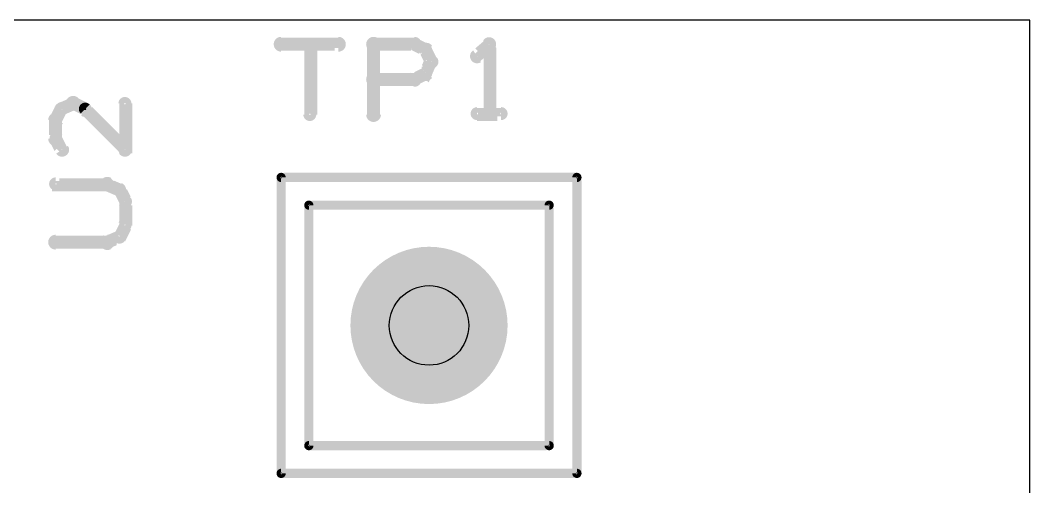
# Model space of a CAD drawing. Extents: x 7835 to 14160, y 8914 to 11568.
# Drawn here: x 11094 to 11640, y 11313 to 11565 of the extents above; entities that cross this region are included whole.
import ezdxf

# ---------------------------------------------------------------- set-up
doc = ezdxf.new("R2010")
doc.units = 0
doc.layers.get('0').update_dxf_attribs({"linetype": 'CONTINUOUS'})
for name, color, linetype in [('_BOARD', 254, 'CONTINUOUS'), ('_DRILL', 251, 'CONTINUOUS'), ('BOTTOM_SOLDER_MASK', 6, 'CONTINUOUS'), ('DOCUMENTATION1', 3, 'CONTINUOUS'), ('TOP_SILKSCREEN', 1, 'CONTINUOUS'), ('TOP_SOLDER_MASK', 2, 'CONTINUOUS')]:
    doc.layers.add(name, color=color, linetype=linetype)

# ---------------------------------------------------------------- blocks, each defined once
blk = doc.blocks.new('PS1_4')
at = {"const_width": 40}
blk.add_lwpolyline([(-20, 0, 1), (20, 0, 1)], format="xyb", close=True, dxfattribs=at)
blk = doc.blocks.new('_HOLE')
blk.add_circle((0, 0), 0.5)

msp = doc.modelspace()

# ---------------------------------------------------------------- linework, layer by layer
at = {"layer": '_BOARD', "color": 3}
msp.add_lwpolyline([(7835, 9315), (11640, 9315), (11640, 9315), (11640, 11565), (11640, 11565), (7835, 11565), (7835, 11565), (7835, 9315), (7835, 9315)], close=True, dxfattribs=at)
at = {"layer": 'DOCUMENTATION1', "color": 94}
msp.add_lwpolyline([(11235, 11321, 3, 3, 1), (11235, 11319, 0, 0, 0), (11235, 11320, 0, 0, 0), (11235, 11320, 5, 5, 0), (11395, 11320, 0, 0, 0), (11395, 11320, 3, 3, 0), (11395, 11319, 3, 3, 1), (11395, 11321, 0, 0, 0), (11394, 11320, 3, 3, 1), (11396, 11320, 0, 0, 0), (11395, 11320, 0, 0, 0), (11395, 11320, 5, 5, 0), (11395, 11480, 0, 0, 0), (11395, 11480, 3, 3, 0), (11396, 11480, 3, 3, 1), (11394, 11480, 0, 0, 0), (11395, 11479, 3, 3, 1), (11395, 11481, 0, 0, 0), (11395, 11480, 0, 0, 0), (11395, 11480, 5, 5, 0), (11235, 11480, 0, 0, 0), (11235, 11480, 3, 3, 0), (11235, 11481, 3, 3, 1), (11235, 11479, 0, 0, 0), (11236, 11480, 3, 3, 1), (11234, 11480, 0, 0, 0), (11235, 11480, 0, 0, 0), (11235, 11480, 5, 5, 0), (11235, 11320, 5, 5, 0), (11235, 11320, 0, 0, 0), (11235, 11320, 3, 3, 0), (11234, 11320, 3, 3, 1), (11236, 11320, 0, 0, 0)], format="xyseb", close=True, dxfattribs=at)
at = {"layer": 'TOP_SILKSCREEN', "color": 135}
for points in [[(11235, 11554, 4, 4, 1), (11235, 11550, 0, 0, 0), (11235, 11552, 0, 0, 0), (11235, 11552, 7, 7, 0), (11266, 11552, 7, 7, 0), (11266, 11552, 0, 0, 0), (11266, 11552, 4, 4, 0), (11266, 11550, 4, 4, 1), (11266, 11554, 0, 0, 0)], [(11249, 11514, 4, 4, 1), (11252, 11514, 0, 0, 0), (11251, 11514, 0, 0, 0), (11251, 11514, 7, 7, 0), (11251, 11552, 7, 7, 0), (11251, 11552, 0, 0, 0), (11251, 11552, 4, 4, 0), (11252, 11552, 4, 4, 1), (11249, 11552, 0, 0, 0)], [(11283, 11514, 4, 4, 1), (11287, 11514, 0, 0, 0), (11285, 11514, 0, 0, 0), (11285, 11514, 7, 7, 0), (11285, 11552, 7, 7, 0), (11285, 11552, 0, 0, 0), (11285, 11552, 4, 4, 0), (11287, 11552, 4, 4, 1), (11283, 11552, 0, 0, 0)], [(11285, 11554, 4, 4, 1), (11285, 11550, 0, 0, 0), (11285, 11552, 0, 0, 0), (11285, 11552, 7, 7, 0), (11307, 11552, 7, 7, 0), (11307, 11552, 0, 0, 0), (11307, 11552, 4, 4, 0), (11307, 11550, 4, 4, 1), (11307, 11554, 0, 0, 0)], [(11308, 11553, 4, 4, 1), (11306, 11550, 0, 0, 0), (11307, 11552, 0, 0, 0), (11307, 11552, 7, 7, 0), (11313, 11549, 7, 7, 0), (11313, 11549, 0, 0, 0), (11313, 11549, 4, 4, 0), (11312, 11547, 4, 4, 1), (11314, 11550, 0, 0, 0)], [(11349, 11551, 4, 4, 1), (11346, 11553, 0, 0, 0), (11348, 11552, 0, 0, 0), (11348, 11552, 7, 7, 0), (11341, 11546, 7, 7, 0), (11341, 11546, 0, 0, 0), (11341, 11546, 4, 4, 0), (11340, 11547, 4, 4, 1), (11342, 11544, 0, 0, 0)], [(11346, 11514, 4, 4, 1), (11349, 11514, 0, 0, 0), (11348, 11514, 0, 0, 0), (11348, 11514, 7, 7, 0), (11348, 11552, 7, 7, 0), (11348, 11552, 0, 0, 0), (11348, 11552, 4, 4, 0), (11349, 11552, 4, 4, 1), (11346, 11552, 0, 0, 0)], [(11315, 11550, 4, 4, 1), (11312, 11548, 0, 0, 0), (11313, 11549, 0, 0, 0), (11313, 11549, 7, 7, 0), (11316, 11543, 7, 7, 0), (11316, 11543, 0, 0, 0), (11316, 11543, 4, 4, 0), (11315, 11542, 4, 4, 1), (11318, 11543, 0, 0, 0)], [(11318, 11542, 4, 4, 1), (11315, 11543, 0, 0, 0), (11316, 11543, 0, 0, 0), (11316, 11543, 7, 7, 0), (11313, 11536, 7, 7, 0), (11313, 11536, 0, 0, 0), (11313, 11536, 4, 4, 0), (11312, 11537, 4, 4, 1), (11315, 11535, 0, 0, 0)], [(11314, 11535, 4, 4, 1), (11312, 11538, 0, 0, 0), (11313, 11536, 0, 0, 0), (11313, 11536, 7, 7, 0), (11307, 11533, 7, 7, 0), (11307, 11533, 0, 0, 0), (11307, 11533, 4, 4, 0), (11306, 11535, 4, 4, 1), (11308, 11532, 0, 0, 0)], [(11307, 11531, 4, 4, 1), (11307, 11535, 0, 0, 0), (11307, 11533, 0, 0, 0), (11307, 11533, 7, 7, 0), (11285, 11533, 7, 7, 0), (11285, 11533, 0, 0, 0), (11285, 11533, 4, 4, 0), (11285, 11535, 4, 4, 1), (11285, 11531, 0, 0, 0)], [(11123, 11518, 4, 4, 1), (11122, 11522, 0, 0, 0), (11123, 11520, 0, 0, 0), (11123, 11520, 7, 7, 0), (11116, 11517, 7, 7, 0), (11116, 11517, 0, 0, 0), (11116, 11517, 4, 4, 0), (11115, 11518, 4, 4, 1), (11117, 11515, 0, 0, 0)], [(11128, 11515, 4, 4, 1), (11130, 11518, 0, 0, 0), (11129, 11517, 0, 0, 0), (11129, 11517, 7, 7, 0), (11123, 11520, 7, 7, 0), (11123, 11520, 0, 0, 0), (11123, 11520, 4, 4, 0), (11123, 11522, 4, 4, 1), (11122, 11518, 0, 0, 0)], [(11152, 11520, 4, 4, 1), (11149, 11520, 0, 0, 0), (11151, 11520, 0, 0, 0), (11151, 11520, 7, 7, 0), (11151, 11495, 7, 7, 0), (11151, 11495, 0, 0, 0), (11151, 11495, 4, 4, 0), (11149, 11495, 4, 4, 1), (11152, 11495, 0, 0, 0)], [(11118, 11516, 4, 4, 1), (11115, 11518, 0, 0, 0), (11116, 11517, 0, 0, 0), (11116, 11517, 7, 7, 0), (11113, 11511, 7, 7, 0), (11113, 11511, 0, 0, 0), (11113, 11511, 4, 4, 0), (11112, 11511, 4, 4, 1), (11115, 11510, 0, 0, 0)], [(11149, 11494, 4, 4, 1), (11152, 11496, 0, 0, 0), (11151, 11495, 0, 0, 0), (11151, 11495, 7, 7, 0), (11129, 11517, 7, 7, 0), (11129, 11517, 0, 0, 0), (11129, 11517, 4, 4, 0), (11130, 11518, 4, 4, 1), (11128, 11516, 0, 0, 0)], [(11341, 11516, 4, 4, 1), (11341, 11513, 0, 0, 0), (11341, 11514, 0, 0, 0), (11341, 11514, 7, 7, 0), (11354, 11514, 7, 7, 0), (11354, 11514, 0, 0, 0), (11354, 11514, 4, 4, 0), (11354, 11513, 4, 4, 1), (11354, 11516, 0, 0, 0)], [(11115, 11511, 4, 4, 1), (11111, 11511, 0, 0, 0), (11113, 11511, 0, 0, 0), (11113, 11511, 7, 7, 0), (11113, 11501, 7, 7, 0), (11113, 11501, 0, 0, 0), (11113, 11501, 4, 4, 0), (11111, 11501, 4, 4, 1), (11115, 11501, 0, 0, 0)], [(11115, 11502, 4, 4, 1), (11112, 11500, 0, 0, 0), (11113, 11501, 0, 0, 0), (11113, 11501, 7, 7, 0), (11116, 11495, 7, 7, 0), (11116, 11495, 0, 0, 0), (11116, 11495, 4, 4, 0), (11115, 11494, 4, 4, 1), (11118, 11496, 0, 0, 0)], [(11141, 11475, 4, 4, 1), (11141, 11478, 0, 0, 0), (11141, 11476, 0, 0, 0), (11141, 11476, 7, 7, 0), (11113, 11476, 7, 7, 0), (11113, 11476, 0, 0, 0), (11113, 11476, 4, 4, 0), (11113, 11478, 4, 4, 1), (11113, 11475, 0, 0, 0)], [(11147, 11472, 4, 4, 1), (11148, 11475, 0, 0, 0), (11148, 11473, 0, 0, 0), (11148, 11473, 7, 7, 0), (11141, 11476, 7, 7, 0), (11141, 11476, 0, 0, 0), (11141, 11476, 4, 4, 0), (11142, 11478, 4, 4, 1), (11140, 11475, 0, 0, 0)], [(11149, 11466, 4, 4, 1), (11152, 11468, 0, 0, 0), (11151, 11467, 0, 0, 0), (11151, 11467, 7, 7, 0), (11148, 11473, 7, 7, 0), (11148, 11473, 0, 0, 0), (11148, 11473, 4, 4, 0), (11149, 11474, 4, 4, 1), (11146, 11472, 0, 0, 0)], [(11149, 11454, 4, 4, 1), (11152, 11454, 0, 0, 0), (11151, 11454, 0, 0, 0), (11151, 11454, 7, 7, 0), (11151, 11467, 7, 7, 0), (11151, 11467, 0, 0, 0), (11151, 11467, 4, 4, 0), (11152, 11467, 4, 4, 1), (11149, 11467, 0, 0, 0)], [(11146, 11449, 4, 4, 1), (11149, 11447, 0, 0, 0), (11148, 11448, 0, 0, 0), (11148, 11448, 7, 7, 0), (11151, 11454, 7, 7, 0), (11151, 11454, 0, 0, 0), (11151, 11454, 4, 4, 0), (11152, 11454, 4, 4, 1), (11149, 11455, 0, 0, 0)], [(11140, 11447, 4, 4, 1), (11142, 11443, 0, 0, 0), (11141, 11445, 0, 0, 0), (11141, 11445, 7, 7, 0), (11148, 11448, 7, 7, 0), (11148, 11448, 0, 0, 0), (11148, 11448, 4, 4, 0), (11148, 11447, 4, 4, 1), (11147, 11450, 0, 0, 0)], [(11113, 11447, 4, 4, 1), (11113, 11443, 0, 0, 0), (11113, 11445, 0, 0, 0), (11113, 11445, 7, 7, 0), (11141, 11445, 7, 7, 0), (11141, 11445, 0, 0, 0), (11141, 11445, 4, 4, 0), (11141, 11443, 4, 4, 1), (11141, 11447, 0, 0, 0)]]:
    msp.add_lwpolyline(points, format="xyseb", dxfattribs=at)
msp.add_lwpolyline([(11250, 11336, 3, 3, 1), (11250, 11334, 0, 0, 0), (11250, 11335, 0, 0, 0), (11250, 11335, 5, 5, 0), (11380, 11335, 0, 0, 0), (11380, 11335, 3, 3, 0), (11380, 11334, 3, 3, 1), (11380, 11336, 0, 0, 0), (11379, 11335, 3, 3, 1), (11381, 11335, 0, 0, 0), (11380, 11335, 0, 0, 0), (11380, 11335, 5, 5, 0), (11380, 11465, 0, 0, 0), (11380, 11465, 3, 3, 0), (11381, 11465, 3, 3, 1), (11379, 11465, 0, 0, 0), (11380, 11464, 3, 3, 1), (11380, 11466, 0, 0, 0), (11380, 11465, 0, 0, 0), (11380, 11465, 5, 5, 0), (11250, 11465, 0, 0, 0), (11250, 11465, 3, 3, 0), (11250, 11466, 3, 3, 1), (11250, 11464, 0, 0, 0), (11251, 11465, 3, 3, 1), (11249, 11465, 0, 0, 0), (11250, 11465, 0, 0, 0), (11250, 11465, 5, 5, 0), (11250, 11335, 5, 5, 0), (11250, 11335, 0, 0, 0), (11250, 11335, 3, 3, 0), (11249, 11335, 3, 3, 1), (11251, 11335, 0, 0, 0)], format="xyseb", close=True, dxfattribs=at)

# ---------------------------------------------------------------- block references
at = {"layer": '_DRILL', "xscale": 43, "yscale": 43}
msp.add_blockref('_HOLE', (11315, 11400), dxfattribs=at)
at = {"layer": 'BOTTOM_SOLDER_MASK', "color": 253, "xscale": 1.063, "yscale": 1.063}
msp.add_blockref('PS1_4', (11315, 11400), dxfattribs=at)
msp.add_blockref('PS1_4', (11315, 11400), dxfattribs=at)
at = {"layer": 'TOP_SOLDER_MASK', "color": 253, "xscale": 1.063, "yscale": 1.063}
msp.add_blockref('PS1_4', (11315, 11400), dxfattribs=at)
msp.add_blockref('PS1_4', (11315, 11400), dxfattribs=at)

doc.saveas('drawing.dxf')
